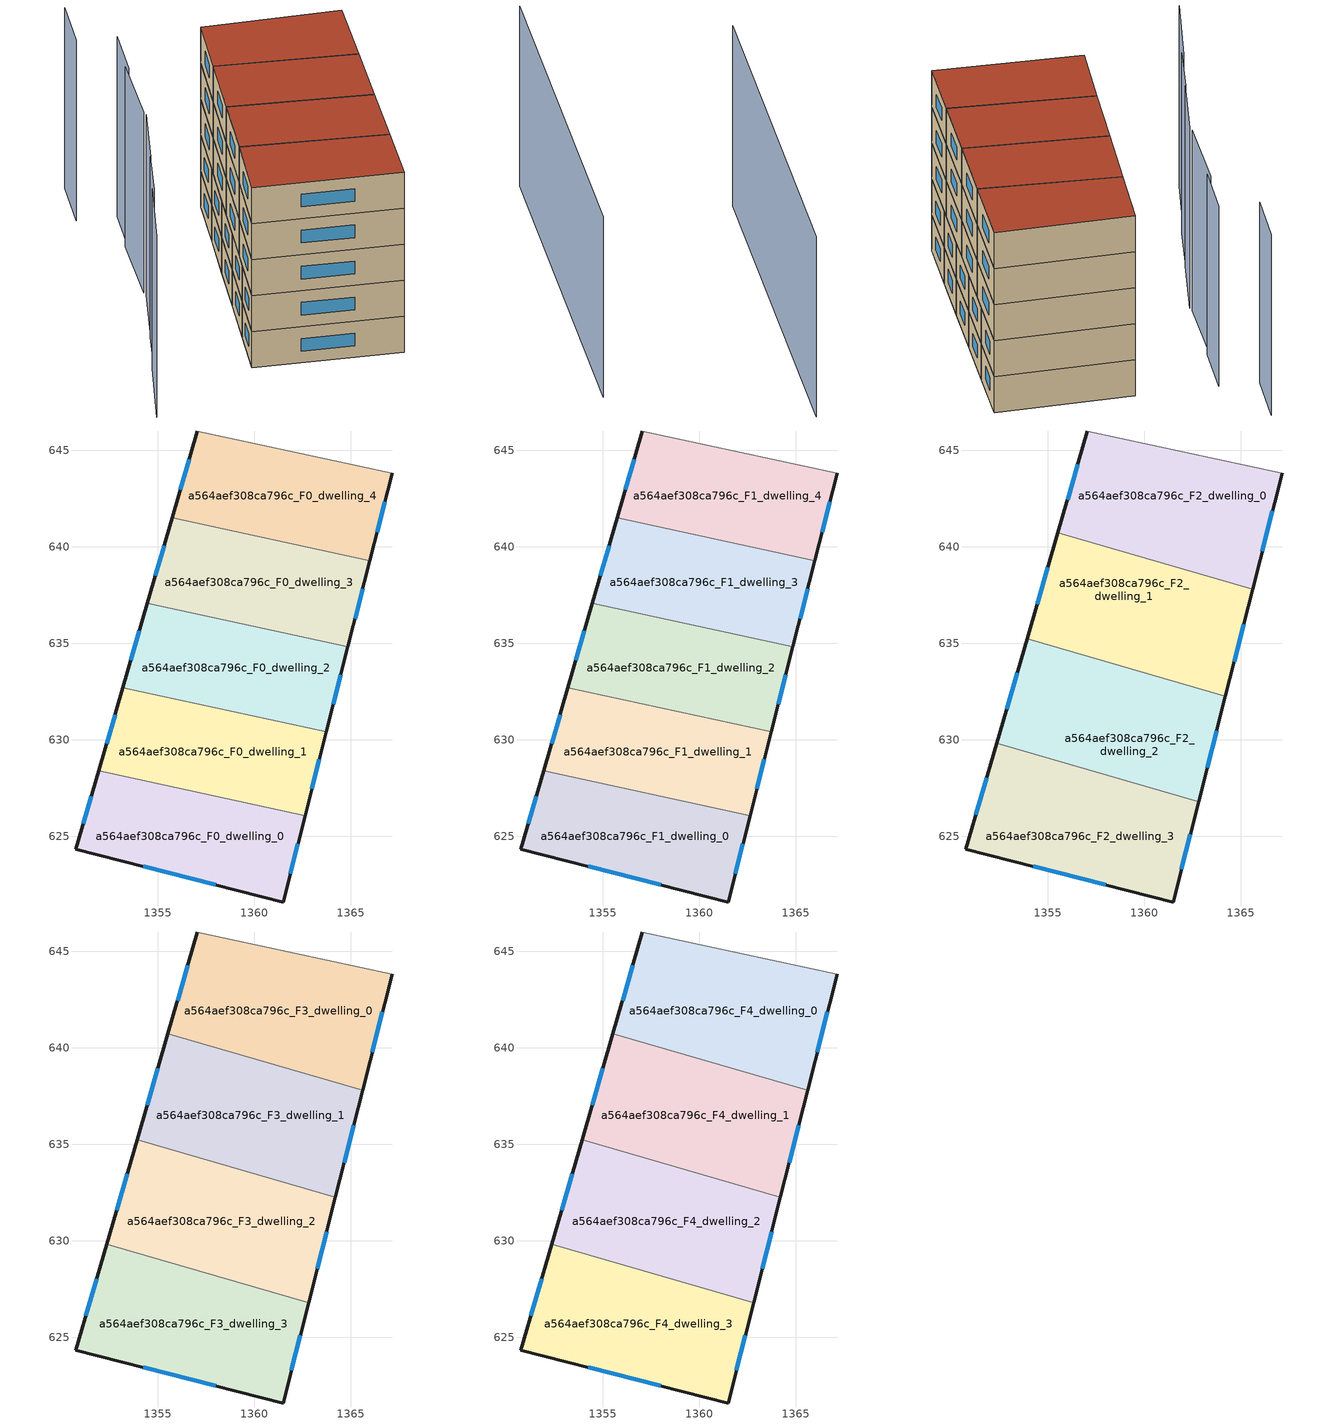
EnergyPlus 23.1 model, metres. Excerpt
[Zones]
a564aef308ca796c_F0_dwelling_0
 floor ground (EU_floor_Construction): 1362.63,626.06 1361.49,621.59 1350.76,624.32 1351.94,628.39 z0
 wall outside (EU_wall_Construction): 1351.94,628.39 1350.76,624.32 1361.49,621.59 1362.63,626.06 z0:3
 wall to a564aef308ca796c_F0_dwelling_1 (EU_wall_Construction): 1362.63,626.06 1351.94,628.39 z0:3
 window (EU_Window_Construction): 1361.86,623.05 1362.26,624.61 / 1354.25,623.43 1358,622.48 / 1351.55,627.06 1351.14,625.64 z0.98:2.02
a564aef308ca796c_F0_dwelling_1
 floor ground (EU_floor_Construction): 1363.74,630.41 1362.63,626.06 1351.94,628.39 1353.19,632.7 z0
 wall outside (EU_wall_Construction): 1362.63,626.06 1363.74,630.41 / 1353.19,632.7 1351.94,628.39 z0:3
 wall to a564aef308ca796c_F0_dwelling_2 (EU_wall_Construction): 1363.74,630.41 1353.19,632.7 z0:3
 window (EU_Window_Construction): 1362.99,627.48 1363.38,628.99 / 1352.78,631.3 1352.34,629.79 z0.98:2.02
a564aef308ca796c_F0_dwelling_2
 floor ground (EU_floor_Construction): 1364.86,634.81 1363.74,630.41 1353.19,632.7 1354.46,637.07 z0
 wall outside (EU_wall_Construction): 1363.74,630.41 1364.86,634.81 / 1354.46,637.07 1353.19,632.7 z0:3
 wall to a564aef308ca796c_F0_dwelling_3 (EU_wall_Construction): 1364.86,634.81 1354.46,637.07 z0:3
 window (EU_Window_Construction): 1364.1,631.84 1364.49,633.38 / 1354.05,635.65 1353.6,634.12 z0.98:2.02
a564aef308ca796c_F0_dwelling_3
 floor ground (EU_floor_Construction): 1365.99,639.28 1364.86,634.81 1354.46,637.07 1355.75,641.51 z0
 wall outside (EU_wall_Construction): 1364.86,634.81 1365.99,639.28 / 1355.75,641.51 1354.46,637.07 z0:3
 wall to a564aef308ca796c_F0_dwelling_4 (EU_wall_Construction): 1365.99,639.28 1355.75,641.51 z0:3
 window (EU_Window_Construction): 1365.23,636.27 1365.62,637.83 / 1355.33,640.07 1354.88,638.51 z0.98:2.02
a564aef308ca796c_F0_dwelling_4
 floor ground (EU_floor_Construction): 1367.15,643.82 1365.99,639.28 1355.75,641.51 1357.06,646.01 z0
 wall outside (EU_wall_Construction): 1365.99,639.28 1367.15,643.82 / 1357.06,646.01 1355.75,641.51 z0:3
 wall adiabatic (EU_wall_Construction): 1367.15,643.82 1357.06,646.01 z0:3
 window (EU_Window_Construction): 1366.37,640.76 1366.77,642.34 / 1356.63,644.55 1356.17,642.97 z0.98:2.02
a564aef308ca796c_F1_dwelling_0
 floor to a564aef308ca796c_F0_dwelling_0 (EU_floor_Construction): 1362.63,626.06 1361.49,621.59 1350.76,624.32 1351.94,628.39 z3
 wall outside (EU_wall_Construction): 1351.94,628.39 1350.76,624.32 1361.49,621.59 1362.63,626.06 z3:6
 wall to a564aef308ca796c_F1_dwelling_1 (EU_wall_Construction): 1362.63,626.06 1351.94,628.39 z3:6
 window (EU_Window_Construction): 1361.86,623.05 1362.26,624.61 / 1354.25,623.43 1358,622.48 / 1351.55,627.06 1351.14,625.64 z3.98:5.02
a564aef308ca796c_F1_dwelling_1
 floor to a564aef308ca796c_F0_dwelling_1 (EU_floor_Construction): 1363.74,630.41 1362.63,626.06 1351.94,628.39 1353.19,632.7 z3
 wall outside (EU_wall_Construction): 1362.63,626.06 1363.74,630.41 / 1353.19,632.7 1351.94,628.39 z3:6
 wall to a564aef308ca796c_F1_dwelling_2 (EU_wall_Construction): 1363.74,630.41 1353.19,632.7 z3:6
 window (EU_Window_Construction): 1362.99,627.48 1363.38,628.99 / 1352.78,631.3 1352.34,629.79 z3.98:5.02
a564aef308ca796c_F1_dwelling_2
 floor to a564aef308ca796c_F0_dwelling_2 (EU_floor_Construction): 1364.86,634.81 1363.74,630.41 1353.19,632.7 1354.46,637.07 z3
 wall outside (EU_wall_Construction): 1363.74,630.41 1364.86,634.81 / 1354.46,637.07 1353.19,632.7 z3:6
 wall to a564aef308ca796c_F1_dwelling_3 (EU_wall_Construction): 1364.86,634.81 1354.46,637.07 z3:6
 window (EU_Window_Construction): 1364.1,631.84 1364.49,633.38 / 1354.05,635.65 1353.6,634.12 z3.98:5.02
a564aef308ca796c_F1_dwelling_3
 floor to a564aef308ca796c_F0_dwelling_3 (EU_floor_Construction): 1365.99,639.28 1364.86,634.81 1354.46,637.07 1355.75,641.51 z3
 wall outside (EU_wall_Construction): 1364.86,634.81 1365.99,639.28 / 1355.75,641.51 1354.46,637.07 z3:6
 wall to a564aef308ca796c_F1_dwelling_4 (EU_wall_Construction): 1365.99,639.28 1355.75,641.51 z3:6
 window (EU_Window_Construction): 1365.23,636.27 1365.62,637.83 / 1355.33,640.07 1354.88,638.51 z3.98:5.02
 ceiling adiabatic (EU_roof_Construction): 1364.86,634.81 1365.99,639.28 1355.75,641.51 1354.46,637.07 z6
a564aef308ca796c_F1_dwelling_4
 floor to a564aef308ca796c_F0_dwelling_4 (EU_floor_Construction): 1367.15,643.82 1365.99,639.28 1355.75,641.51 1357.06,646.01 z3
 wall outside (EU_wall_Construction): 1365.99,639.28 1367.15,643.82 / 1357.06,646.01 1355.75,641.51 z3:6
 wall adiabatic (EU_wall_Construction): 1367.15,643.82 1357.06,646.01 z3:6
 window (EU_Window_Construction): 1366.37,640.76 1366.77,642.34 / 1356.63,644.55 1356.17,642.97 z3.98:5.02
a564aef308ca796c_F2_dwelling_0
 floor to a564aef308ca796c_F1_dwelling_4 (EU_floor_Construction): 1367.15,643.82 1365.99,639.28 1355.75,641.51 1357.06,646.01 z6
 floor adiabatic (EU_floor_Construction): 1365.99,639.28 1365.62,637.81 1355.52,640.74 1355.75,641.51 z6
 wall outside (EU_wall_Construction): 1365.62,637.81 1367.15,643.82 / 1357.06,646.01 1355.52,640.74 z6:9
 wall to a564aef308ca796c_F2_dwelling_1 (EU_wall_Construction): 1355.52,640.74 1365.62,637.81 z6:9
 wall adiabatic (EU_wall_Construction): 1367.15,643.82 1357.06,646.01 z6:9
 window (EU_Window_Construction): 1366.11,639.77 1366.65,641.87 / 1356.56,644.29 1356.02,642.45 z6.98:8.02
a564aef308ca796c_F2_dwelling_1
 floor adiabatic (EU_floor_Construction): 1365.62,637.81 1364.86,634.81 1354.46,637.07 1355.52,640.74 z6
 floor to a564aef308ca796c_F1_dwelling_2 (EU_floor_Construction): 1364.86,634.81 1364.2,632.25 1353.92,635.23 1354.46,637.07 z6
 wall outside (EU_wall_Construction): 1364.2,632.25 1365.62,637.81 / 1355.52,640.74 1353.92,635.23 z6:9
 wall to a564aef308ca796c_F2_dwelling_2 (EU_wall_Construction): 1353.92,635.23 1364.2,632.25 z6:9
 window (EU_Window_Construction): 1364.66,634.06 1365.16,636 / 1355,638.94 1354.44,637.02 z6.98:8.02
a564aef308ca796c_F2_dwelling_2
 floor to a564aef308ca796c_F1_dwelling_1 (EU_floor_Construction): 1363.74,630.41 1362.81,626.78 1352.35,629.82 1353.19,632.7 z6
 floor to a564aef308ca796c_F1_dwelling_2 (EU_floor_Construction): 1364.2,632.25 1363.74,630.41 1353.19,632.7 1353.92,635.23 z6
 wall outside (EU_wall_Construction): 1362.81,626.78 1364.2,632.25 / 1353.92,635.23 1352.35,629.82 z6:9
 wall to a564aef308ca796c_F2_dwelling_3 (EU_wall_Construction): 1352.35,629.82 1362.81,626.78 z6:9
 window (EU_Window_Construction): 1363.27,628.56 1363.75,630.47 / 1353.41,633.47 1352.86,631.58 z6.98:8.02
a564aef308ca796c_F2_dwelling_3
 floor to a564aef308ca796c_F1_dwelling_0 (EU_floor_Construction): 1362.63,626.06 1361.49,621.59 1350.76,624.32 1351.94,628.39 z6
 floor to a564aef308ca796c_F1_dwelling_1 (EU_floor_Construction): 1362.81,626.78 1362.63,626.06 1351.94,628.39 1352.35,629.82 z6
 wall outside (EU_wall_Construction): 1352.35,629.82 1350.76,624.32 1361.49,621.59 1362.81,626.78 z6:9
 window (EU_Window_Construction): 1361.92,623.28 1362.39,625.1 / 1354.25,623.43 1358,622.48 / 1351.83,628.03 1351.28,626.11 z6.98:8.02
a564aef308ca796c_F3_dwelling_0
 floor to a564aef308ca796c_F2_dwelling_0 (EU_floor_Construction): 1367.15,643.82 1365.62,637.81 1355.52,640.74 1357.06,646.01 z9
 wall outside (EU_wall_Construction): 1365.62,637.81 1367.15,643.82 / 1357.06,646.01 1355.52,640.74 z9:12
 wall to a564aef308ca796c_F3_dwelling_1 (EU_wall_Construction): 1355.52,640.74 1365.62,637.81 z9:12
 wall adiabatic (EU_wall_Construction): 1367.15,643.82 1357.06,646.01 z9:12
 window (EU_Window_Construction): 1366.11,639.77 1366.65,641.87 / 1356.56,644.29 1356.02,642.45 z9.98:11.02
a564aef308ca796c_F3_dwelling_1
 floor to a564aef308ca796c_F2_dwelling_1 (EU_floor_Construction): 1365.62,637.81 1364.2,632.25 1353.92,635.23 1355.52,640.74 z9
 wall outside (EU_wall_Construction): 1364.2,632.25 1365.62,637.81 / 1355.52,640.74 1353.92,635.23 z9:12
 wall to a564aef308ca796c_F3_dwelling_2 (EU_wall_Construction): 1353.92,635.23 1364.2,632.25 z9:12
 window (EU_Window_Construction): 1364.66,634.06 1365.16,636 / 1355,638.94 1354.44,637.02 z9.98:11.02
a564aef308ca796c_F3_dwelling_2
 floor to a564aef308ca796c_F2_dwelling_2 (EU_floor_Construction): 1364.2,632.25 1362.81,626.78 1352.35,629.82 1353.92,635.23 z9
 wall outside (EU_wall_Construction): 1362.81,626.78 1364.2,632.25 / 1353.92,635.23 1352.35,629.82 z9:12
 wall to a564aef308ca796c_F3_dwelling_3 (EU_wall_Construction): 1352.35,629.82 1362.81,626.78 z9:12
 window (EU_Window_Construction): 1363.27,628.56 1363.75,630.47 / 1353.41,633.47 1352.86,631.58 z9.98:11.02
a564aef308ca796c_F3_dwelling_3
 floor to a564aef308ca796c_F2_dwelling_3 (EU_floor_Construction): 1362.81,626.78 1361.49,621.59 1350.76,624.32 1352.35,629.82 z9
 wall outside (EU_wall_Construction): 1352.35,629.82 1350.76,624.32 1361.49,621.59 1362.81,626.78 z9:12
 window (EU_Window_Construction): 1361.92,623.28 1362.39,625.1 / 1354.25,623.43 1358,622.48 / 1351.83,628.03 1351.28,626.11 z9.98:11.02
a564aef308ca796c_F4_dwelling_0
 floor to a564aef308ca796c_F3_dwelling_0 (EU_floor_Construction): 1367.15,643.82 1365.62,637.81 1355.52,640.74 1357.06,646.01 z12
 wall outside (EU_wall_Construction): 1365.62,637.81 1367.15,643.82 / 1357.06,646.01 1355.52,640.74 z12:15
 wall to a564aef308ca796c_F4_dwelling_1 (EU_wall_Construction): 1355.52,640.74 1365.62,637.81 z12:15
 wall adiabatic (EU_wall_Construction): 1367.15,643.82 1357.06,646.01 z12:15
 window (EU_Window_Construction): 1366.11,639.77 1366.65,641.87 / 1356.56,644.29 1356.02,642.45 z12.98:14.02
 roof outside (EU_roof_Construction): 1365.62,637.81 1367.15,643.82 1357.06,646.01 1355.52,640.74 z15
a564aef308ca796c_F4_dwelling_1
 floor to a564aef308ca796c_F3_dwelling_1 (EU_floor_Construction): 1365.62,637.81 1364.2,632.25 1353.92,635.23 1355.52,640.74 z12
 wall outside (EU_wall_Construction): 1364.2,632.25 1365.62,637.81 / 1355.52,640.74 1353.92,635.23 z12:15
 wall to a564aef308ca796c_F4_dwelling_2 (EU_wall_Construction): 1353.92,635.23 1364.2,632.25 z12:15
 window (EU_Window_Construction): 1364.66,634.06 1365.16,636 / 1355,638.94 1354.44,637.02 z12.98:14.02
 roof outside (EU_roof_Construction): 1364.2,632.25 1365.62,637.81 1355.52,640.74 1353.92,635.23 z15
a564aef308ca796c_F4_dwelling_2
 floor to a564aef308ca796c_F3_dwelling_2 (EU_floor_Construction): 1364.2,632.25 1362.81,626.78 1352.35,629.82 1353.92,635.23 z12
 wall outside (EU_wall_Construction): 1362.81,626.78 1364.2,632.25 / 1353.92,635.23 1352.35,629.82 z12:15
 wall to a564aef308ca796c_F4_dwelling_3 (EU_wall_Construction): 1352.35,629.82 1362.81,626.78 z12:15
 window (EU_Window_Construction): 1363.27,628.56 1363.75,630.47 / 1353.41,633.47 1352.86,631.58 z12.98:14.02
 roof outside (EU_roof_Construction): 1362.81,626.78 1364.2,632.25 1353.92,635.23 1352.35,629.82 z15
a564aef308ca796c_F4_dwelling_3
 floor to a564aef308ca796c_F3_dwelling_3 (EU_floor_Construction): 1362.81,626.78 1361.49,621.59 1350.76,624.32 1352.35,629.82 z12
 wall outside (EU_wall_Construction): 1352.35,629.82 1350.76,624.32 1361.49,621.59 1362.81,626.78 z12:15
 window (EU_Window_Construction): 1361.92,623.28 1362.39,625.1 / 1354.25,623.43 1358,622.48 / 1351.83,628.03 1351.28,626.11 z12.98:14.02
 roof outside (EU_roof_Construction): 1361.49,621.59 1362.81,626.78 1352.35,629.82 1350.76,624.32 z15
shading: 1371.65,609.88 1378.85,638.87 / 1344.27,627.26 1341.71,621.09 / 1346.06,631.3 1344.31,627.03 / 1348.28,636.67 1346.09,631.29 / 1349.83,643.37 1348.27,637.07 / 1351.1,647.38 1349.94,643.03 / 1349.43,652.62 1348.23,648.15 / 1367.1,643.63 1357.06,646.01 z0:15
[Building]
EU S2 Campaign: North Axis=0; Terrain=City; Solar Distribution=FullExterior
[Site:Location]
Bologna: Latitude=44.5; Longitude=11.25; Time Zone=1; Elevation=37
[SizingPeriod:WeatherFileDays]
AnnualSizingPeriod: Begin Month=1; Begin Day of Month=1; End Month=12; End Day of Month=31; Day of Week for Start Day=Monday; Use Weather File Daylight Saving Period=No; Use Weather File Rain and Snow Indicators=No
[MATERIAL]
EU_InternalMass_Material: Roughness=MediumRough; Thickness=0.1; Conductivity=1; Density=1800; Specific Heat=900; Thermal Absorptance=0.9; Solar Absorptance=0.7; Visible Absorptance=0.7
[MATERIAL:NOMASS] Roughness=MediumRough; Thermal Absorptance=0.9; Solar Absorptance=0.7; Visible Absorptance=0.7
Name | Thermal Resistance
EU_wall_NoMass | 0.905828
EU_roof_NoMass | 0.37593
EU_floor_NoMass | 0.67114
[WINDOWMATERIAL:SIMPLEGLAZINGSYSTEM]
EU_Window_SimpleGlazing: UFactor=4.52486; Solar Heat Gain Coefficient=0.85; Visible Transmittance=0.85
[CONSTRUCTION]
EU_wall_Construction: EU_wall_NoMass
EU_roof_Construction: EU_roof_NoMass
EU_floor_Construction: EU_floor_NoMass
EU_Window_Construction: EU_Window_SimpleGlazing
EU_InternalMass_Construction: EU_InternalMass_Material
[ZONE] Type=1; Multiplier=1; Ceiling Height=autocalculate; Floor Area=autocalculate; Part of Total Floor Area=Yes
Name | Volume
a564aef308ca796c_F0_dwelling_0; a564aef308ca796c_F1_dwelling_0 | 146.038
a564aef308ca796c_F2_dwelling_0; a564aef308ca796c_F3_dwelling_0; a564aef308ca796c_F4_dwelling_0 | 182.541
a564aef308ca796c_F0_dwelling_1; a564aef308ca796c_F1_dwelling_1 | 146.046
a564aef308ca796c_F2_dwelling_1; a564aef308ca796c_F3_dwelling_1; a564aef308ca796c_F4_dwelling_1 | 182.532
a564aef308ca796c_F0_dwelling_2; a564aef308ca796c_F1_dwelling_2 | 146.041
a564aef308ca796c_F2_dwelling_2; a564aef308ca796c_F3_dwelling_2; a564aef308ca796c_F4_dwelling_2 | 182.534
a564aef308ca796c_F0_dwelling_3; a564aef308ca796c_F1_dwelling_3 | 146.02
a564aef308ca796c_F2_dwelling_3; a564aef308ca796c_F3_dwelling_3; a564aef308ca796c_F4_dwelling_3 | 182.556
a564aef308ca796c_F0_dwelling_4; a564aef308ca796c_F1_dwelling_4 | 146.036
[INTERNALMASS] Construction=EU_InternalMass_Construction
Name | Zone or ZoneList | Surface Area
a564aef308ca796c_F0_dwelling_0_EU_InternalMass | a564aef308ca796c_F0_dwelling_0 | 48.6797
a564aef308ca796c_F0_dwelling_1_EU_InternalMass | a564aef308ca796c_F0_dwelling_1 | 48.6818
a564aef308ca796c_F0_dwelling_2_EU_InternalMass | a564aef308ca796c_F0_dwelling_2 | 48.6804
a564aef308ca796c_F0_dwelling_3_EU_InternalMass | a564aef308ca796c_F0_dwelling_3 | 48.6735
a564aef308ca796c_F0_dwelling_4_EU_InternalMass | a564aef308ca796c_F0_dwelling_4 | 48.6786
a564aef308ca796c_F1_dwelling_0_EU_InternalMass | a564aef308ca796c_F1_dwelling_0 | 48.6797
a564aef308ca796c_F1_dwelling_1_EU_InternalMass | a564aef308ca796c_F1_dwelling_1 | 48.6818
a564aef308ca796c_F1_dwelling_2_EU_InternalMass | a564aef308ca796c_F1_dwelling_2 | 48.6804
a564aef308ca796c_F1_dwelling_3_EU_InternalMass | a564aef308ca796c_F1_dwelling_3 | 48.6735
a564aef308ca796c_F1_dwelling_4_EU_InternalMass | a564aef308ca796c_F1_dwelling_4 | 48.6786
a564aef308ca796c_F2_dwelling_0_EU_InternalMass | a564aef308ca796c_F2_dwelling_0 | 60.847
a564aef308ca796c_F2_dwelling_1_EU_InternalMass | a564aef308ca796c_F2_dwelling_1 | 60.8439
a564aef308ca796c_F2_dwelling_2_EU_InternalMass | a564aef308ca796c_F2_dwelling_2 | 60.8447
a564aef308ca796c_F2_dwelling_3_EU_InternalMass | a564aef308ca796c_F2_dwelling_3 | 60.8522
a564aef308ca796c_F3_dwelling_0_EU_InternalMass | a564aef308ca796c_F3_dwelling_0 | 60.847
a564aef308ca796c_F3_dwelling_1_EU_InternalMass | a564aef308ca796c_F3_dwelling_1 | 60.8439
a564aef308ca796c_F3_dwelling_2_EU_InternalMass | a564aef308ca796c_F3_dwelling_2 | 60.8447
a564aef308ca796c_F3_dwelling_3_EU_InternalMass | a564aef308ca796c_F3_dwelling_3 | 60.8522
a564aef308ca796c_F4_dwelling_0_EU_InternalMass | a564aef308ca796c_F4_dwelling_0 | 60.847
a564aef308ca796c_F4_dwelling_1_EU_InternalMass | a564aef308ca796c_F4_dwelling_1 | 60.8439
a564aef308ca796c_F4_dwelling_2_EU_InternalMass | a564aef308ca796c_F4_dwelling_2 | 60.8447
a564aef308ca796c_F4_dwelling_3_EU_InternalMass | a564aef308ca796c_F4_dwelling_3 | 60.8522
[OTHEREQUIPMENT] Fuel Type=Electricity; Design Level Calculation Method=Watts/Area; Power per Zone Floor Area=1; Fraction Latent=0; Fraction Radiant=0; Fraction Lost=0; Carbon Dioxide Generation Rate=0; EndUse Subcategory=EU_Step8_InternalGains
Name | Zone or ZoneList or Space or SpaceList | Schedule
EU_Step8_InternalGain_a564aef308ca796c_F0_dwelling_0_f000 | a564aef308ca796c_F0_dwelling_0 | EU_Step8_GainSchedule_a564aef308ca796c_F0_dwelling_0_f000
EU_Step8_InternalGain_a564aef308ca796c_F0_dwelling_1_f000 | a564aef308ca796c_F0_dwelling_1 | EU_Step8_GainSchedule_a564aef308ca796c_F0_dwelling_1_f000
EU_Step8_InternalGain_a564aef308ca796c_F0_dwelling_2_f000 | a564aef308ca796c_F0_dwelling_2 | EU_Step8_GainSchedule_a564aef308ca796c_F0_dwelling_2_f000
EU_Step8_InternalGain_a564aef308ca796c_F0_dwelling_3_f000 | a564aef308ca796c_F0_dwelling_3 | EU_Step8_GainSchedule_a564aef308ca796c_F0_dwelling_3_f000
EU_Step8_InternalGain_a564aef308ca796c_F0_dwelling_4_f000 | a564aef308ca796c_F0_dwelling_4 | EU_Step8_GainSchedule_a564aef308ca796c_F0_dwelling_4_f000
EU_Step8_InternalGain_a564aef308ca796c_F1_dwelling_0_f000 | a564aef308ca796c_F1_dwelling_0 | EU_Step8_GainSchedule_a564aef308ca796c_F1_dwelling_0_f000
EU_Step8_InternalGain_a564aef308ca796c_F1_dwelling_1_f000 | a564aef308ca796c_F1_dwelling_1 | EU_Step8_GainSchedule_a564aef308ca796c_F1_dwelling_1_f000
EU_Step8_InternalGain_a564aef308ca796c_F1_dwelling_2_f000 | a564aef308ca796c_F1_dwelling_2 | EU_Step8_GainSchedule_a564aef308ca796c_F1_dwelling_2_f000
EU_Step8_InternalGain_a564aef308ca796c_F1_dwelling_3_f000 | a564aef308ca796c_F1_dwelling_3 | EU_Step8_GainSchedule_a564aef308ca796c_F1_dwelling_3_f000
EU_Step8_InternalGain_a564aef308ca796c_F1_dwelling_4_f000 | a564aef308ca796c_F1_dwelling_4 | EU_Step8_GainSchedule_a564aef308ca796c_F1_dwelling_4_f000
EU_Step8_InternalGain_a564aef308ca796c_F2_dwelling_0_f000 | a564aef308ca796c_F2_dwelling_0 | EU_Step8_GainSchedule_a564aef308ca796c_F2_dwelling_0_f000
EU_Step8_InternalGain_a564aef308ca796c_F2_dwelling_1_f000 | a564aef308ca796c_F2_dwelling_1 | EU_Step8_GainSchedule_a564aef308ca796c_F2_dwelling_1_f000
EU_Step8_InternalGain_a564aef308ca796c_F2_dwelling_2_f000 | a564aef308ca796c_F2_dwelling_2 | EU_Step8_GainSchedule_a564aef308ca796c_F2_dwelling_2_f000
EU_Step8_InternalGain_a564aef308ca796c_F2_dwelling_3_f000 | a564aef308ca796c_F2_dwelling_3 | EU_Step8_GainSchedule_a564aef308ca796c_F2_dwelling_3_f000
EU_Step8_InternalGain_a564aef308ca796c_F3_dwelling_0_f000 | a564aef308ca796c_F3_dwelling_0 | EU_Step8_GainSchedule_a564aef308ca796c_F3_dwelling_0_f000
EU_Step8_InternalGain_a564aef308ca796c_F3_dwelling_1_f000 | a564aef308ca796c_F3_dwelling_1 | EU_Step8_GainSchedule_a564aef308ca796c_F3_dwelling_1_f000
EU_Step8_InternalGain_a564aef308ca796c_F3_dwelling_2_f000 | a564aef308ca796c_F3_dwelling_2 | EU_Step8_GainSchedule_a564aef308ca796c_F3_dwelling_2_f000
EU_Step8_InternalGain_a564aef308ca796c_F3_dwelling_3_f000 | a564aef308ca796c_F3_dwelling_3 | EU_Step8_GainSchedule_a564aef308ca796c_F3_dwelling_3_f000
EU_Step8_InternalGain_a564aef308ca796c_F4_dwelling_0_f000 | a564aef308ca796c_F4_dwelling_0 | EU_Step8_GainSchedule_a564aef308ca796c_F4_dwelling_0_f000
EU_Step8_InternalGain_a564aef308ca796c_F4_dwelling_1_f000 | a564aef308ca796c_F4_dwelling_1 | EU_Step8_GainSchedule_a564aef308ca796c_F4_dwelling_1_f000
EU_Step8_InternalGain_a564aef308ca796c_F4_dwelling_2_f000 | a564aef308ca796c_F4_dwelling_2 | EU_Step8_GainSchedule_a564aef308ca796c_F4_dwelling_2_f000
EU_Step8_InternalGain_a564aef308ca796c_F4_dwelling_3_f000 | a564aef308ca796c_F4_dwelling_3 | EU_Step8_GainSchedule_a564aef308ca796c_F4_dwelling_3_f000
[ZONEVENTILATION:DESIGNFLOWRATE] Schedule=EU_AlwaysOn; Design Flow Rate Calculation Method=AirChanges/Hour; Air Changes per Hour=0.73129; Ventilation Type=Natural; Fan Pressure Rise=0; Fan Total Efficiency=1; Constant Term Coefficient=1; Temperature Term Coefficient=0; Velocity Term Coefficient=0; Velocity Squared Term Coefficient=0; Minimum Indoor Temperature=-100; Maximum Indoor Temperature=100; Delta Temperature=-100; Minimum Outdoor Temperature=-100; Maximum Outdoor Temperature=100; Maximum Wind Speed=40
Name | Zone or ZoneList or Space or SpaceList
EU_ConstantAir_a564aef308ca796c_F0_dwelling_0 | a564aef308ca796c_F0_dwelling_0
EU_ConstantAir_a564aef308ca796c_F0_dwelling_1 | a564aef308ca796c_F0_dwelling_1
EU_ConstantAir_a564aef308ca796c_F0_dwelling_2 | a564aef308ca796c_F0_dwelling_2
EU_ConstantAir_a564aef308ca796c_F0_dwelling_3 | a564aef308ca796c_F0_dwelling_3
EU_ConstantAir_a564aef308ca796c_F0_dwelling_4 | a564aef308ca796c_F0_dwelling_4
EU_ConstantAir_a564aef308ca796c_F1_dwelling_0 | a564aef308ca796c_F1_dwelling_0
EU_ConstantAir_a564aef308ca796c_F1_dwelling_1 | a564aef308ca796c_F1_dwelling_1
EU_ConstantAir_a564aef308ca796c_F1_dwelling_2 | a564aef308ca796c_F1_dwelling_2
EU_ConstantAir_a564aef308ca796c_F1_dwelling_3 | a564aef308ca796c_F1_dwelling_3
EU_ConstantAir_a564aef308ca796c_F1_dwelling_4 | a564aef308ca796c_F1_dwelling_4
EU_ConstantAir_a564aef308ca796c_F2_dwelling_0 | a564aef308ca796c_F2_dwelling_0
EU_ConstantAir_a564aef308ca796c_F2_dwelling_1 | a564aef308ca796c_F2_dwelling_1
EU_ConstantAir_a564aef308ca796c_F2_dwelling_2 | a564aef308ca796c_F2_dwelling_2
EU_ConstantAir_a564aef308ca796c_F2_dwelling_3 | a564aef308ca796c_F2_dwelling_3
EU_ConstantAir_a564aef308ca796c_F3_dwelling_0 | a564aef308ca796c_F3_dwelling_0
EU_ConstantAir_a564aef308ca796c_F3_dwelling_1 | a564aef308ca796c_F3_dwelling_1
EU_ConstantAir_a564aef308ca796c_F3_dwelling_2 | a564aef308ca796c_F3_dwelling_2
EU_ConstantAir_a564aef308ca796c_F3_dwelling_3 | a564aef308ca796c_F3_dwelling_3
EU_ConstantAir_a564aef308ca796c_F4_dwelling_0 | a564aef308ca796c_F4_dwelling_0
EU_ConstantAir_a564aef308ca796c_F4_dwelling_1 | a564aef308ca796c_F4_dwelling_1
EU_ConstantAir_a564aef308ca796c_F4_dwelling_2 | a564aef308ca796c_F4_dwelling_2
EU_ConstantAir_a564aef308ca796c_F4_dwelling_3 | a564aef308ca796c_F4_dwelling_3
[HVACTEMPLATE:THERMOSTAT] Constant Heating Setpoint=20; Constant Cooling Setpoint=50
EU_HeatOnly_a564aef308ca796c_F0_dwelling_0; EU_HeatOnly_a564aef308ca796c_F0_dwelling_1; EU_HeatOnly_a564aef308ca796c_F0_dwelling_2; EU_HeatOnly_a564aef308ca796c_F0_dwelling_3; EU_HeatOnly_a564aef308ca796c_F0_dwelling_4; EU_HeatOnly_a564aef308ca796c_F1_dwelling_0; EU_HeatOnly_a564aef308ca796c_F1_dwelling_1; EU_HeatOnly_a564aef308ca796c_F1_dwelling_2; EU_HeatOnly_a564aef308ca796c_F1_dwelling_3; EU_HeatOnly_a564aef308ca796c_F1_dwelling_4; EU_HeatOnly_a564aef308ca796c_F2_dwelling_0; EU_HeatOnly_a564aef308ca796c_F2_dwelling_1; EU_HeatOnly_a564aef308ca796c_F2_dwelling_2; EU_HeatOnly_a564aef308ca796c_F2_dwelling_3; EU_HeatOnly_a564aef308ca796c_F3_dwelling_0; EU_HeatOnly_a564aef308ca796c_F3_dwelling_1; EU_HeatOnly_a564aef308ca796c_F3_dwelling_2; EU_HeatOnly_a564aef308ca796c_F3_dwelling_3; EU_HeatOnly_a564aef308ca796c_F4_dwelling_0; EU_HeatOnly_a564aef308ca796c_F4_dwelling_1; EU_HeatOnly_a564aef308ca796c_F4_dwelling_2; EU_HeatOnly_a564aef308ca796c_F4_dwelling_3
[HVACTEMPLATE:ZONE:IDEALLOADSAIRSYSTEM] System Availability Schedule=EU_AlwaysOn; Maximum Heating Supply Air Temperature=50; Minimum Cooling Supply Air Temperature=13; Maximum Heating Supply Air Humidity Ratio=0.0156; Minimum Cooling Supply Air Humidity Ratio=0.0077; Heating Limit=NoLimit; Cooling Limit=NoLimit; Heating Availability Schedule=EU_AlwaysOn; Cooling Availability Schedule=EU_CoolingOff; Dehumidification Control Type=ConstantSensibleHeatRatio; Cooling Sensible Heat Ratio=0.7; Dehumidification Setpoint=60; Humidification Control Type=None; Humidification Setpoint=30; Outdoor Air Method=None; Outdoor Air Flow Rate per Person=0.00944; Outdoor Air Flow Rate per Zone Floor Area=0; Outdoor Air Flow Rate per Zone=0; Demand Controlled Ventilation Type=None; Outdoor Air Economizer Type=NoEconomizer; Heat Recovery Type=None; Sensible Heat Recovery Effectiveness=0.7; Latent Heat Recovery Effectiveness=0.65
Name | Template Thermostat
a564aef308ca796c_F0_dwelling_0 | EU_HeatOnly_a564aef308ca796c_F0_dwelling_0
a564aef308ca796c_F0_dwelling_1 | EU_HeatOnly_a564aef308ca796c_F0_dwelling_1
a564aef308ca796c_F0_dwelling_2 | EU_HeatOnly_a564aef308ca796c_F0_dwelling_2
a564aef308ca796c_F0_dwelling_3 | EU_HeatOnly_a564aef308ca796c_F0_dwelling_3
a564aef308ca796c_F0_dwelling_4 | EU_HeatOnly_a564aef308ca796c_F0_dwelling_4
a564aef308ca796c_F1_dwelling_0 | EU_HeatOnly_a564aef308ca796c_F1_dwelling_0
a564aef308ca796c_F1_dwelling_1 | EU_HeatOnly_a564aef308ca796c_F1_dwelling_1
a564aef308ca796c_F1_dwelling_2 | EU_HeatOnly_a564aef308ca796c_F1_dwelling_2
a564aef308ca796c_F1_dwelling_3 | EU_HeatOnly_a564aef308ca796c_F1_dwelling_3
a564aef308ca796c_F1_dwelling_4 | EU_HeatOnly_a564aef308ca796c_F1_dwelling_4
a564aef308ca796c_F2_dwelling_0 | EU_HeatOnly_a564aef308ca796c_F2_dwelling_0
a564aef308ca796c_F2_dwelling_1 | EU_HeatOnly_a564aef308ca796c_F2_dwelling_1
a564aef308ca796c_F2_dwelling_2 | EU_HeatOnly_a564aef308ca796c_F2_dwelling_2
a564aef308ca796c_F2_dwelling_3 | EU_HeatOnly_a564aef308ca796c_F2_dwelling_3
a564aef308ca796c_F3_dwelling_0 | EU_HeatOnly_a564aef308ca796c_F3_dwelling_0
a564aef308ca796c_F3_dwelling_1 | EU_HeatOnly_a564aef308ca796c_F3_dwelling_1
a564aef308ca796c_F3_dwelling_2 | EU_HeatOnly_a564aef308ca796c_F3_dwelling_2
a564aef308ca796c_F3_dwelling_3 | EU_HeatOnly_a564aef308ca796c_F3_dwelling_3
a564aef308ca796c_F4_dwelling_0 | EU_HeatOnly_a564aef308ca796c_F4_dwelling_0
a564aef308ca796c_F4_dwelling_1 | EU_HeatOnly_a564aef308ca796c_F4_dwelling_1
a564aef308ca796c_F4_dwelling_2 | EU_HeatOnly_a564aef308ca796c_F4_dwelling_2
a564aef308ca796c_F4_dwelling_3 | EU_HeatOnly_a564aef308ca796c_F4_dwelling_3
[SIZING:ZONE] Zone Cooling Design Supply Air Temperature Input Method=SupplyAirTemperature; Zone Cooling Design Supply Air Temperature=13; Zone Heating Design Supply Air Temperature Input Method=SupplyAirTemperature; Zone Heating Design Supply Air Temperature=50; Zone Cooling Design Supply Air Humidity Ratio=0.008; Zone Heating Design Supply Air Humidity Ratio=0.008; Cooling Design Air Flow Method=DesignDay; Cooling Design Air Flow Rate=0; Cooling Minimum Air Flow per Zone Floor Area=0.000762; Cooling Minimum Air Flow=0; Cooling Minimum Air Flow Fraction=0.2; Heating Design Air Flow Method=DesignDay; Heating Design Air Flow Rate=0; Heating Maximum Air Flow per Zone Floor Area=0.002032; Heating Maximum Air Flow=0.141576; Heating Maximum Air Flow Fraction=0.3; Account for Dedicated Outdoor Air System=No; Dedicated Outdoor Air System Control Strategy=NeutralSupplyAir; Dedicated Outdoor Air Low Setpoint Temperature for Design=autosize; Dedicated Outdoor Air High Setpoint Temperature for Design=autosize; Zone Load Sizing Method=Sensible Load Only No Latent Load; Zone Latent Cooling Design Supply Air Humidity Ratio Input Method=HumidityRatioDifference; Zone Cooling Design Supply Air Humidity Ratio Difference=0.005; Zone Latent Heating Design Supply Air Humidity Ratio Input Method=HumidityRatioDifference; Zone Humidification Design Supply Air Humidity Ratio Difference=0.005
a564aef308ca796c_F0_dwelling_0; a564aef308ca796c_F0_dwelling_1; a564aef308ca796c_F0_dwelling_2; a564aef308ca796c_F0_dwelling_3; a564aef308ca796c_F0_dwelling_4; a564aef308ca796c_F1_dwelling_0; a564aef308ca796c_F1_dwelling_1; a564aef308ca796c_F1_dwelling_2; a564aef308ca796c_F1_dwelling_3; a564aef308ca796c_F1_dwelling_4; a564aef308ca796c_F2_dwelling_0; a564aef308ca796c_F2_dwelling_1; a564aef308ca796c_F2_dwelling_2; a564aef308ca796c_F2_dwelling_3; a564aef308ca796c_F3_dwelling_0; a564aef308ca796c_F3_dwelling_1; a564aef308ca796c_F3_dwelling_2; a564aef308ca796c_F3_dwelling_3; a564aef308ca796c_F4_dwelling_0; a564aef308ca796c_F4_dwelling_1; a564aef308ca796c_F4_dwelling_2; a564aef308ca796c_F4_dwelling_3
[SCHEDULE:CONSTANT]
Name | Hourly Value
EU_AlwaysOn | 1
EU_CoolingOff | 0
[SCHEDULE:FILE] Column Number=1; Rows to Skip at Top=0; Number of Hours of Data=8760; Column Separator=Comma; Interpolate to Timestep=No; Minutes per Item=60; Adjust Schedule for Daylight Savings=Yes
Name | File
EU_Step8_GainSchedule_a564aef308ca796c_F0_dwelling_0_f000 | ../../schedules/a564aef308ca796c/a564aef308ca796c_F0_dwelling_0_f000_gain.csv
EU_Step8_GainSchedule_a564aef308ca796c_F0_dwelling_1_f000 | ../../schedules/a564aef308ca796c/a564aef308ca796c_F0_dwelling_1_f000_gain.csv
EU_Step8_GainSchedule_a564aef308ca796c_F0_dwelling_2_f000 | ../../schedules/a564aef308ca796c/a564aef308ca796c_F0_dwelling_2_f000_gain.csv
EU_Step8_GainSchedule_a564aef308ca796c_F0_dwelling_3_f000 | ../../schedules/a564aef308ca796c/a564aef308ca796c_F0_dwelling_3_f000_gain.csv
EU_Step8_GainSchedule_a564aef308ca796c_F0_dwelling_4_f000 | ../../schedules/a564aef308ca796c/a564aef308ca796c_F0_dwelling_4_f000_gain.csv
EU_Step8_GainSchedule_a564aef308ca796c_F1_dwelling_0_f000 | ../../schedules/a564aef308ca796c/a564aef308ca796c_F1_dwelling_0_f000_gain.csv
EU_Step8_GainSchedule_a564aef308ca796c_F1_dwelling_1_f000 | ../../schedules/a564aef308ca796c/a564aef308ca796c_F1_dwelling_1_f000_gain.csv
EU_Step8_GainSchedule_a564aef308ca796c_F1_dwelling_2_f000 | ../../schedules/a564aef308ca796c/a564aef308ca796c_F1_dwelling_2_f000_gain.csv
EU_Step8_GainSchedule_a564aef308ca796c_F1_dwelling_3_f000 | ../../schedules/a564aef308ca796c/a564aef308ca796c_F1_dwelling_3_f000_gain.csv
EU_Step8_GainSchedule_a564aef308ca796c_F1_dwelling_4_f000 | ../../schedules/a564aef308ca796c/a564aef308ca796c_F1_dwelling_4_f000_gain.csv
EU_Step8_GainSchedule_a564aef308ca796c_F2_dwelling_0_f000 | ../../schedules/a564aef308ca796c/a564aef308ca796c_F2_dwelling_0_f000_gain.csv
EU_Step8_GainSchedule_a564aef308ca796c_F2_dwelling_1_f000 | ../../schedules/a564aef308ca796c/a564aef308ca796c_F2_dwelling_1_f000_gain.csv
EU_Step8_GainSchedule_a564aef308ca796c_F2_dwelling_2_f000 | ../../schedules/a564aef308ca796c/a564aef308ca796c_F2_dwelling_2_f000_gain.csv
EU_Step8_GainSchedule_a564aef308ca796c_F2_dwelling_3_f000 | ../../schedules/a564aef308ca796c/a564aef308ca796c_F2_dwelling_3_f000_gain.csv
EU_Step8_GainSchedule_a564aef308ca796c_F3_dwelling_0_f000 | ../../schedules/a564aef308ca796c/a564aef308ca796c_F3_dwelling_0_f000_gain.csv
EU_Step8_GainSchedule_a564aef308ca796c_F3_dwelling_1_f000 | ../../schedules/a564aef308ca796c/a564aef308ca796c_F3_dwelling_1_f000_gain.csv
EU_Step8_GainSchedule_a564aef308ca796c_F3_dwelling_2_f000 | ../../schedules/a564aef308ca796c/a564aef308ca796c_F3_dwelling_2_f000_gain.csv
EU_Step8_GainSchedule_a564aef308ca796c_F3_dwelling_3_f000 | ../../schedules/a564aef308ca796c/a564aef308ca796c_F3_dwelling_3_f000_gain.csv
EU_Step8_GainSchedule_a564aef308ca796c_F4_dwelling_0_f000 | ../../schedules/a564aef308ca796c/a564aef308ca796c_F4_dwelling_0_f000_gain.csv
EU_Step8_GainSchedule_a564aef308ca796c_F4_dwelling_1_f000 | ../../schedules/a564aef308ca796c/a564aef308ca796c_F4_dwelling_1_f000_gain.csv
EU_Step8_GainSchedule_a564aef308ca796c_F4_dwelling_2_f000 | ../../schedules/a564aef308ca796c/a564aef308ca796c_F4_dwelling_2_f000_gain.csv
EU_Step8_GainSchedule_a564aef308ca796c_F4_dwelling_3_f000 | ../../schedules/a564aef308ca796c/a564aef308ca796c_F4_dwelling_3_f000_gain.csv
